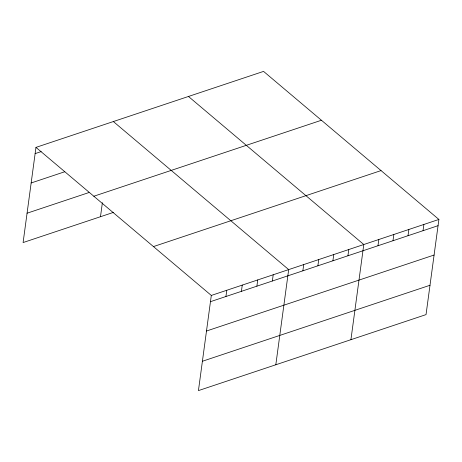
<?xml version="1.0" encoding="UTF-8"?>
<svg xmlns="http://www.w3.org/2000/svg" width="462" height="462" viewBox="0 0 462 462"><rect width="100%" height="100%" fill="white"/><g stroke="black" fill="none" stroke-linecap="round" stroke-linejoin="round"><path stroke-width="0.69" d="M35.967 147.384L211.307 295.437L198.435 390.604L426.033 314.616L438.9 219.444L263.565 71.396L35.967 147.384L23.1 242.556L113.456 212.387M100.485 216.718L102.373 202.743M225.941 296.506L226.778 290.269M241.412 291.337L242.255 285.1M256.889 286.169L257.732 279.937M272.366 281.006L273.209 274.769M275.82 364.772L288.686 269.6L113.352 121.546M302.864 270.819L303.707 264.587M317.885 265.806L318.728 259.569M332.906 260.787L333.749 254.556M347.926 255.775L348.77 249.538M350.924 339.691L363.796 244.525L188.456 96.471M377.974 245.744L378.817 239.507M392.995 240.731L393.838 234.494M408.015 235.712L408.858 229.475M423.036 230.7L423.879 224.463M35.124 153.621L41.182 151.6M31.156 182.969L64.801 171.737M27.067 213.207L88.975 192.538M93.826 196.24L321.425 120.253M153.442 246.581L381.04 170.588M211.307 295.437L438.9 219.444M210.464 301.674L438.057 225.681M206.491 331.023L434.089 255.03M202.408 361.255L430.001 285.268"/></g></svg>
